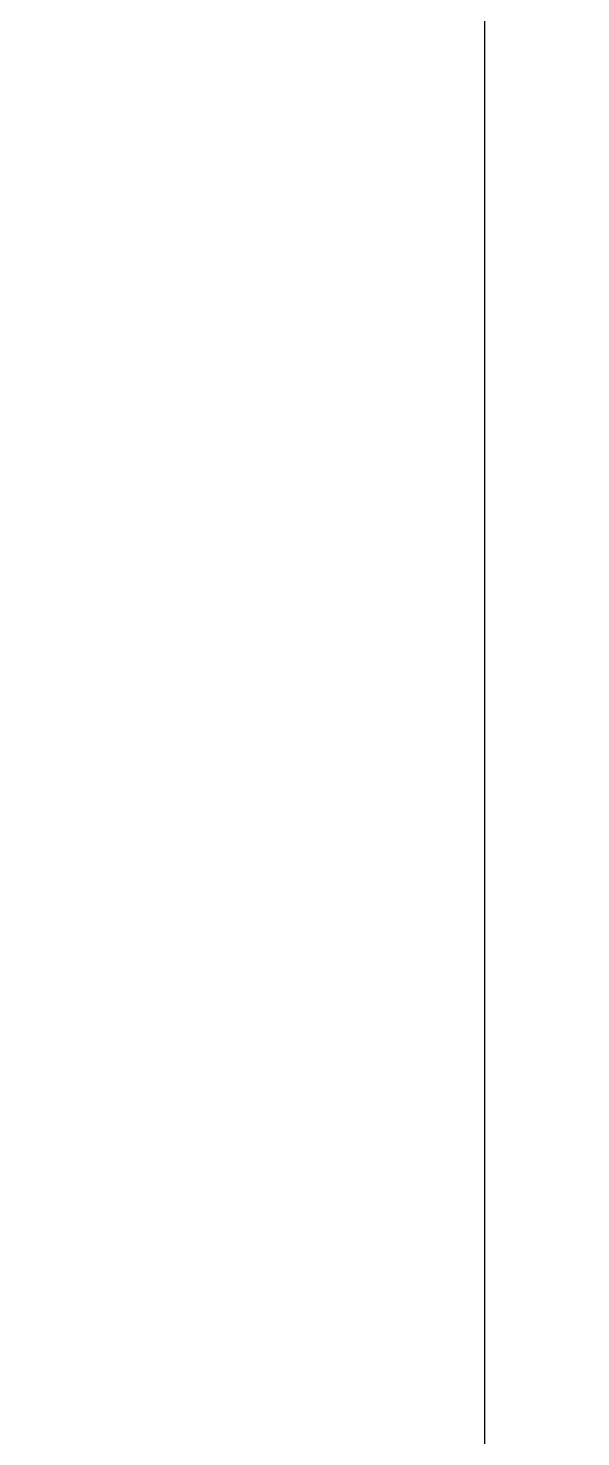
# Model space of a CAD drawing. Extents: x -10817 to 167545, y 26551 to 157048.
# Drawn here: x 10529 to 13256, y 119745 to 126696 of the extents above; entities that cross this region are included whole.
import ezdxf
from ezdxf.xclip import XClip

# ---------------------------------------------------------------- set-up
doc = ezdxf.new("R2010")
doc.units = 0
doc.header["$LTSCALE"] = 1000
doc.header["$MEASUREMENT"] = 0
doc.header["$XCLIPFRAME"] = 0
doc.linetypes.add('3#-B1-墙体$0$3#-B1$0$DASH', pattern=[0.35, 0.25, -0.1])
for name, color, linetype in [('3#-B1-墙体$0$A-COLU-CONC-HATC', 204, 'Continuous'), ('3#-B1-墙体$0$A-FLOR-OVHD', 171, '3#-B1-墙体$0$3#-B1$0$DASH'), ('3#-B1-墙体$0$A-WALL-CONC', 9, 'Continuous')]:
    doc.layers.add(name, color=color, linetype=linetype)

# ---------------------------------------------------------------- blocks, each defined once
blk = doc.blocks.new('3#-B1-墙体')
at = {"layer": '3#-B1-墙体$0$A-COLU-CONC-HATC'}
blk.add_hatch(color=256, dxfattribs=at).paths.add_polyline_path([(33400, 100), (33400, -100), (33230, -100), (33300, -200), (41600, -200), (41900, 100)])
at = {"layer": '3#-B1-墙体$0$A-FLOR-OVHD'}
blk.add_lwpolyline([(33300, 1600), (41900, 1600), (41900, 100), (41500, 100), (33300, 100), (33300, 1200)], close=True, dxfattribs=at)
at = {"layer": '3#-B1-墙体$0$A-WALL-CONC'}
for p, q in [((33400, 100), (41900, 100)), ((33300, -200), (41600, -200))]:
    blk.add_line(p, q, dxfattribs=at)

msp = doc.modelspace()

# ---------------------------------------------------------------- linework, layer by layer
msp.add_lwpolyline([(12783.1, 105498.4), (12783.1, 134198.4)])

# ---------------------------------------------------------------- block references
ref = msp.add_blockref('3#-B1-墙体', (-24941.9, 123373.5))
XClip(ref).set_block_clipping_path([(29299.9999999998, -7700.0000000013), (33800, 3550)])

doc.saveas('drawing.dxf')
